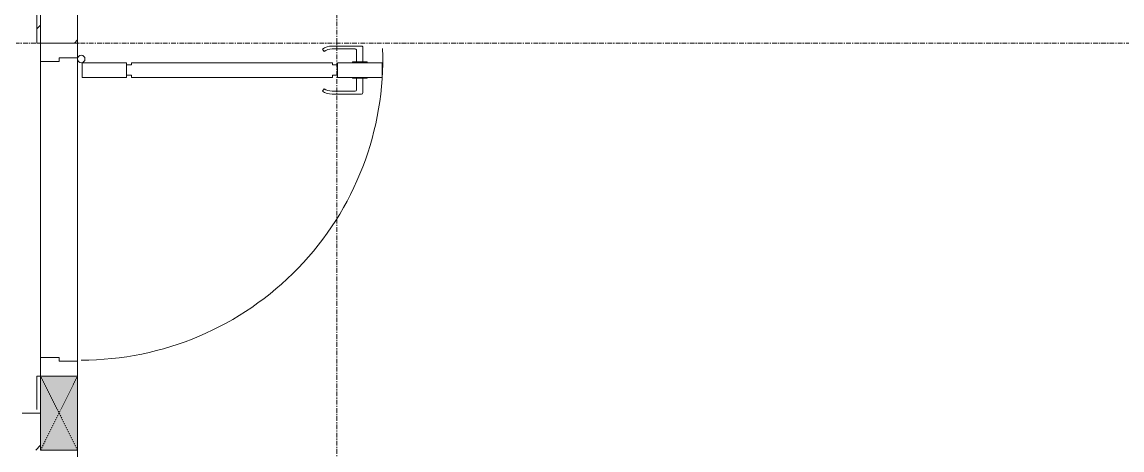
# Model space of a CAD drawing. Header units: millimetres. Extents: x 5359 to 218750, y -16347 to 109893.
# Drawn here: x 38003 to 40973, y 27337 to 28494 of the extents above; entities that cross this region are included whole.
import ezdxf

# ---------------------------------------------------------------- set-up
doc = ezdxf.new("R2010")
doc.units = ezdxf.units.MM
doc.linetypes.add('Dash', pattern=[6, 3, -3])
doc.linetypes.add('Grid Line', pattern=[22.225, 12.7, -3.175, 3.175, -3.175])
for name, color, linetype, lineweight in [('0-1', 7, 'Continuous', 5), ('A-DETL-GENF-1', 9, 'Continuous', 9), ('A-DOOR-1', 9, 'Continuous', 9), ('A-FLOR-1', 9, 'Continuous', 9), ('A-WALL-1', 53, 'Continuous', 18), ('A-WALL-2', 9, 'Continuous', 9), ('A-WALL-PATT-1', 10, 'Continuous', 9), ('A-WALL-PATT-2', 9, 'Continuous', 9), ('I-WALL-1', 53, 'Continuous', 18), ('S-COLS-2', 53, 'Continuous', 18), ('S-COLS-3', 9, 'Continuous', 9), ('S-COLS-HDLN-1', 9, 'Dash', 9), ('S-GRID-1', 1, 'Grid Line', 9)]:
    doc.layers.add(name, color=color, linetype=linetype, lineweight=lineweight)
pattern_1 = [(45, (0, 0), (-124.4508, 124.4508), [])]

# ---------------------------------------------------------------- blocks, each defined once
blk = doc.blocks.new('DOOR_CW_01 CANH MO-PANEL KINH - DIW_01-900x2200-CỬA GỖ VÂN LAMINATE-553393-TKCS_MB ĐỊNH VỊ CỔNG-HÀNG RÀO')
at = {"layer": 'A-DETL-GENF-1'}
for p, q in [((-397, 872), (-357, 872)), ((-397, 752), (-397, 872)), ((-357, 872), (-357, 752)), ((-399, 831.8), (-397, 831.8)), ((-399, 792.2), (-399, 831.8)), ((-397, 792.2), (-397, 831.8)), ((-357, 792.2), (-357, 831.8)), ((-355, 831.8), (-357, 831.8)), ((-355, 792.2), (-355, 831.8)), ((-442, 737), (-442, 816.5)), ((-399, 820.5), (-438, 820.5)), ((-399, 803.5), (-430, 803.5)), ((-355, 820.5), (-316, 820.5)), ((-355, 803.5), (-324, 803.5)), ((-312, 737), (-312, 816.5)), ((-434, 799.5), (-434, 737)), ((-397, 792.2), (-399, 792.2)), ((-357, 792.2), (-355, 792.2)), ((-320, 799.5), (-320, 737)), ((-357, 752), (-397, 752)), ((-363, 752), (-391, 752)), ((-391, 752), (-391, 738)), ((-363, 738), (-363, 752)), ((-433.9, 711.2), (-427.3, 715.8)), ((-397, 738), (-391, 738)), ((-397, 738), (-397, 196)), ((-357, 738), (-363, 738)), ((-357, 196), (-357, 738)), ((-320.1, 711.2), (-326.7, 715.8)), ((-397, 196), (-391, 196)), ((-357, 182), (-397, 182)), ((-397, 182), (-397, 62)), ((-391, 196), (-391, 182)), ((-391, 182), (-363, 182)), ((-357, 196), (-363, 196)), ((-363, 182), (-363, 196)), ((-357, 62), (-357, 182)), ((-397, 62), (-357, 62))]:
    blk.add_line(p, q, dxfattribs=at)
blk.add_circle((-407, 60), 10, dxfattribs=at)
for centre, radius, start, end in [((-407, 60), 814, 360, 92), ((-438, 816.5), 4, 90, 180), ((-430, 799.5), 4, 90, 180), ((-324, 799.5), 4, 360, 90), ((-316, 816.5), 4, 0, 90), ((-397, 737), 45, 180, 215), ((-397, 737), 37, 180, 215), ((-357, 737), 37, 325, 0), ((-357, 737), 45, 325, 0)]:
    blk.add_arc(centre, radius, start, end, dxfattribs=at)
at = {"layer": 'A-DOOR-1'}
for p, q in [((-410, 50), (-450, 50)), ((-450, 50), (-450, -50)), ((-410, 0), (-410, 50)), ((-407, 50), (-382, 50)), ((450, 50), (410, 50)), ((410, 50), (410, 0)), ((450, -50), (450, 50)), ((-400, 0), (-410, 0)), ((-400, -50), (-400, 0)), ((410, 0), (400, 0)), ((400, 0), (400, -50)), ((-450, -50), (-400, -50)), ((400, -50), (450, -50))]:
    blk.add_line(p, q, dxfattribs=at)
blk = doc.blocks.new('G1_SOF - BO TRU - 100x200-V39-TKCS_MB ĐỊNH VỊ CỔNG-HÀNG RÀO')
at = {"layer": 'S-COLS-3'}
blk.add_hatch(color=256, dxfattribs=at).paths.add_polyline_path([(-50, -100), (50, -100), (50, 100), (-50, 100)])
at = {"layer": 'S-COLS-2'}
for p, q in [((-50, -100), (-50, 100)), ((50, 100), (50, -100)), ((50, -100), (-50, -100))]:
    blk.add_line(p, q, dxfattribs=at)
at = {"layer": 'S-COLS-HDLN-1'}
for p, q in [((50, -100), (-50, 100)), ((-50, -100), (50, 100))]:
    blk.add_line(p, q, dxfattribs=at)
blk = doc.blocks.new('NCV_TKTC_TANG 1_rvt-1-TKCS_MB ĐỊNH VỊ CỔNG-HÀNG RÀO')
at = {"layer": 'A-WALL-PATT-1'}
h = blk.add_hatch(dxfattribs=at)
h.set_pattern_fill('FP_2', color=256, style=0, pattern_type=2)
h.set_pattern_definition(pattern_1)
h.paths.add_polyline_path([(38052.6, 25736.9), (38152.6, 25736.9), (38152.6, 27336.9), (38052.6, 27336.9), (38052.6, 27047.8)])
h.paths.add_polyline_path([(38152.6, 28436.9), (38152.6, 28736.5), (38052.6, 28736.5), (38052.6, 28436.9), (38102.6, 28436.9)])
h.paths.add_polyline_path([(38152.6, 29536.5), (38152.6, 30436.9), (38052.6, 30436.9), (38052.6, 29536.5), (38102.6, 29536.5)])
h = blk.add_hatch(dxfattribs=at)
h.set_pattern_fill('FP_2', color=256, style=0, pattern_type=2)
h.set_pattern_definition(pattern_1)
h.paths.add_polyline_path([(38052.6, 27336.9), (38052.6, 27436.9), (38002.6, 27436.9), (38002.6, 27336.9), (38040.5, 27336.9)])
h.paths.add_polyline_path([(37102.6, 27336.9), (37102.6, 27436.9), (37052.6, 27436.9), (37052.6, 27336.9)])
at = {"layer": 'A-WALL-PATT-2'}
h = blk.add_hatch(dxfattribs=at)
h.set_pattern_fill('FP_3', color=256, style=0, pattern_type=2)
h.set_pattern_definition([(45, (0, 0), (-116.6726, 116.6726), [])])
h.paths.add_polyline_path([(38052.6, 27436.9), (38052.6, 27536.9), (38042.6, 27536.9), (38042.6, 27436.9)])
h.paths.add_polyline_path([(38042.6, 28436.9), (38052.6, 28436.9), (38052.6, 28736.5), (38042.6, 28736.5), (38042.6, 28444.9)])
h.paths.add_polyline_path([(38052.6, 29536.5), (38052.6, 30636.9), (38042.6, 30636.9), (38042.6, 29536.5)])
at = {"layer": 'A-FLOR-1'}
for p, q in [((38152.6, 28396.9), (38152.6, 27576.9)), ((38052.6, 27586.9), (38052.6, 28386.9))]:
    blk.add_line(p, q, dxfattribs=at)
at = {"layer": 'A-WALL-1'}
blk.add_line((38052.6, 27436.9), (38042.6, 27436.9), dxfattribs=at)
at = {"layer": 'A-WALL-2'}
for p, q in [((38052.6, 28736.5), (38052.6, 28436.9)), ((38052.6, 28436.9), (38052.6, 28736.5)), ((38152.6, 28436.9), (38152.6, 28526.9)), ((38152.6, 28396.9), (38152.6, 27576.9)), ((38052.6, 27586.9), (38052.6, 28386.9)), ((38042.6, 27436.9), (38002.6, 27436.9)), ((38152.6, 25746.9), (38152.6, 27336.9))]:
    blk.add_line(p, q, dxfattribs=at)
at = {"layer": 'I-WALL-1'}
for p, q in [((38042.6, 28736.5), (38042.6, 28436.9)), ((38042.6, 28436.9), (38052.6, 28436.9)), ((38042.6, 27536.9), (38042.6, 27446.9)), ((38052.6, 27536.9), (38042.6, 27536.9)), ((38042.6, 27436.9), (38052.6, 27436.9))]:
    blk.add_line(p, q, dxfattribs=at)
at = {"layer": 'A-DOOR-1', "rotation": 270.0000000000009}
blk.add_blockref('DOOR_CW_01 CANH MO-PANEL KINH - DIW_01-900x2200-CỬA GỖ VÂN LAMINATE-553393-TKCS_MB ĐỊNH VỊ CỔNG-HÀNG RÀO', (38102.6, 27986.9), dxfattribs=at)
at = {"layer": 'S-COLS-3'}
blk.add_blockref('G1_SOF - BO TRU - 100x200-V39-TKCS_MB ĐỊNH VỊ CỔNG-HÀNG RÀO', (38102.6, 27436.9), dxfattribs=at)

msp = doc.modelspace()

# ---------------------------------------------------------------- linework, layer by layer
at = {"layer": 'S-GRID-1'}
for p, q in [((38852.6, 13102.5), (38852.6, 80482.7)), ((135474.6, 28436.9), (24837.1, 28436.9))]:
    msp.add_line(p, q, dxfattribs=at)

# ---------------------------------------------------------------- block references
at = {"layer": '0-1'}
msp.add_blockref('NCV_TKTC_TANG 1_rvt-1-TKCS_MB ĐỊNH VỊ CỔNG-HÀNG RÀO', (0, 0), dxfattribs=at)

doc.saveas('drawing.dxf')
